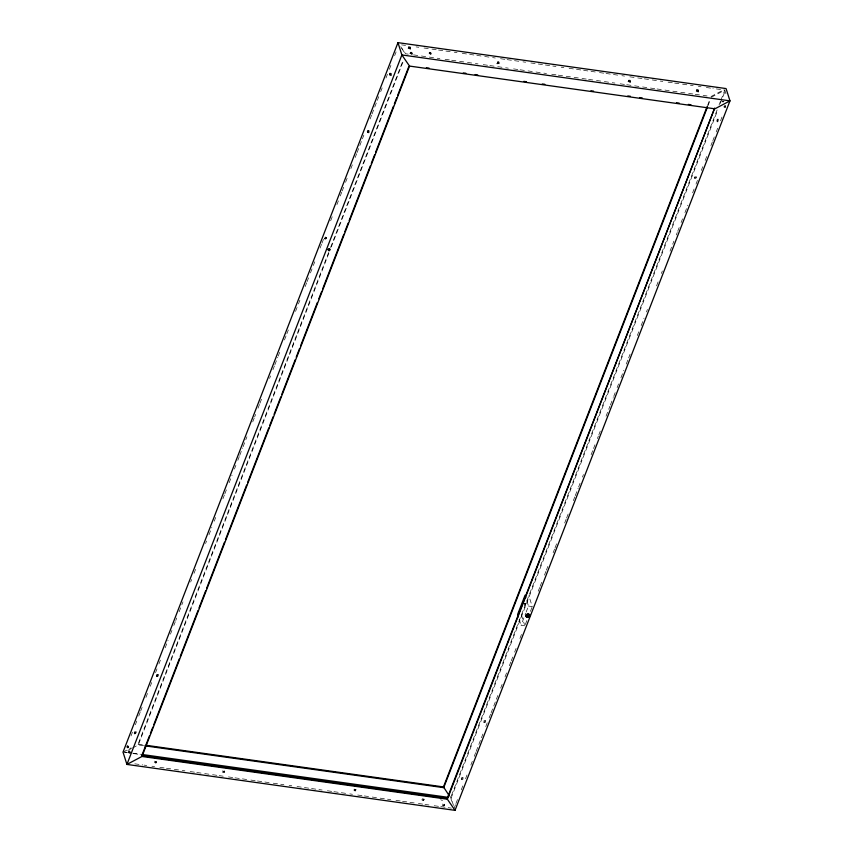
<?xml version="1.0" encoding="UTF-8"?>
<svg xmlns="http://www.w3.org/2000/svg" width="853" height="853" viewBox="0 0 853 853"><rect width="100%" height="100%" fill="white"/><g stroke="black" fill="none" stroke-linecap="round" stroke-linejoin="round"><path stroke-width="0.64" stroke-dasharray="4.26 3.2" d="M722.875 101.23L722.512 101.859L722.214 101.219M724.016 101.39L722.427 101.859M725.21 105.633L725.231 107.307L725.775 105.644M154.318 762.092L155.694 763.158L156.589 761.697L154.681 761.132L154.318 762.092L156.557 761.996M154.681 761.132L155.31 762.038M156.184 762.945L155.566 762.038M222.43 771.624C222.601 773.97 226.194 771.72 224.051 770.622C221.62 770.078 222.804 772.477 224.67 771.528M222.804 770.664L223.433 771.57M224.307 772.477L223.678 771.57M353.75 789.995L355.125 791.072L356.021 789.611L354.123 789.046L353.75 789.995L355.989 789.91M354.123 789.046L354.741 789.953M355.616 790.859L354.997 789.953M421.862 799.538C422.032 801.884 425.626 799.634 423.483 798.536C421.051 797.992 422.235 800.391 424.112 799.442M422.235 798.579L422.864 799.485M423.738 800.391L423.109 799.485M440.692 799.634L442.483 800.626M442.366 804.923C442.526 807.311 446.194 805.04 444.008 803.921C441.15 803.889 443.485 804.731 444.274 805.797M442.739 803.974L443.368 804.891L444.637 804.848M131.021 735.936L132.46 732.215M135.35 724.762L136.789 721.041M138.719 716.072L140.159 712.351M140.638 711.114L142.088 707.382M145.927 697.455L147.857 692.487M150.267 686.281L151.706 682.56M155.555 672.622L156.995 668.901M158.925 663.933L160.364 660.211M165.173 647.8L168.062 640.347M170.461 634.142L171.911 630.42M173.831 625.452L175.281 621.73M175.761 620.494L176.72 618.009M179.13 611.804L182.979 601.866M190.667 582.013L191.637 579.528M194.036 573.323L196.446 567.117M205.584 543.521L206.543 541.047M208.953 534.842L211.843 527.389M214.242 521.183L215.692 517.462M222.9 498.834L224.35 495.113M224.829 493.876L226.749 488.908M229.158 482.702L232.048 475.249M234.447 469.043L235.886 465.322M237.816 460.353L239.256 456.632M239.736 455.385L242.625 447.942M243.105 446.705L246.954 436.768M252.733 421.872L254.173 418.151M254.652 416.904L255.612 414.43M258.022 408.214L259.461 404.493M259.941 403.256L261.871 398.287M269.569 378.423L270.529 375.938M272.939 369.733L274.378 366.012M274.858 364.775L277.747 357.322M278.227 356.085L279.667 352.353M284.476 339.942L286.405 334.973M286.885 333.736L288.325 330.015M295.543 311.388L297.953 305.182M298.433 303.945L299.872 300.224M305.161 286.565L306.611 282.844M307.091 281.597L308.53 277.875M310.46 272.907L312.859 266.701M313.339 265.464L314.789 261.743M320.078 248.084L321.517 244.363M322.007 243.116L323.447 239.394M330.665 220.778L333.065 214.561M336.914 204.635L338.364 200.913M340.283 195.945L341.722 192.224M342.202 190.976L343.652 187.255M345.572 182.297L347.981 176.081M350.871 168.638L352.31 164.917M355.2 157.464L356.639 153.743M357.119 152.495L361.928 140.084M362.408 138.847L363.858 135.115M370.106 118.983L371.556 115.262M372.036 114.014L376.845 101.603M377.325 100.366L378.764 96.634M380.694 91.676L382.133 87.944M385.982 78.018L387.433 74.296M389.352 69.328L391.762 63.122M394.64 55.669L396.091 51.948M143.581 745.65L138.314 744.914L138.079 744.179L328.64 252.456M330.559 247.487L403.224 59.987M328.874 253.192L138.314 744.914L132.663 747.9M331.273 246.986L403.458 60.734M707.649 105.218L709.579 100.249M707.883 105.953L710.293 99.748M717.106 109.973L450.597 797.683L451.738 801.287M719.026 105.004L720.476 101.283M720.956 100.036L724.805 90.109L712.927 88.445M453.465 805.435L451.13 798.056L717.885 109.696M720.295 103.48L725.114 91.058M524.84 625.782L521.055 625.249L525.704 613.254M526.162 612.049L528.487 606.056L526.589 600.043M454.031 808.495L455.47 804.774M455.95 803.537L458.36 797.331M461.238 789.878L463.648 783.672M465.567 778.704L467.017 774.982M470.867 765.056L472.306 761.324M474.236 756.366L475.675 752.634M476.155 751.397L480.964 738.986M481.444 737.738L482.894 734.017M485.773 726.575L487.223 722.843M489.142 717.885L490.592 714.153M491.072 712.916L495.881 700.505M496.361 699.257L497.8 695.536M500.69 688.083L502.129 684.362M505.019 676.919L507.428 670.703M509.348 665.745L510.798 662.024M511.278 660.776L512.717 657.055M514.636 652.087L516.086 648.365M519.935 638.439L522.335 632.222M525.299 624.577L527.623 618.574M530.417 611.377L532.922 604.916M538.211 591.257L539.661 587.536M540.141 586.299L542.54 580.093M544.47 575.125L545.909 571.403M546.389 570.156L547.839 566.435M553.128 552.776L554.567 549.055M555.047 547.818L557.457 541.612M564.675 522.985L566.115 519.264M566.595 518.027L568.524 513.058M573.333 500.647L574.773 496.915M575.253 495.678L578.142 488.225M578.622 486.988L580.061 483.267M582.471 477.062L583.431 474.577M591.129 454.713L593.059 449.744M593.539 448.507L594.978 444.786M597.388 438.57L598.348 436.096M598.827 434.849L600.267 431.128M606.046 416.232L609.895 406.295M610.375 405.058L613.264 397.615M613.744 396.368L615.184 392.647M617.114 387.678L618.553 383.957M620.952 377.751L623.842 370.298M626.251 364.092L628.171 359.124M628.65 357.887L630.1 354.166M637.308 335.538L638.758 331.817M641.157 325.611L644.047 318.158M646.457 311.953L647.416 309.479M656.554 285.883L658.964 279.677M661.363 273.472L662.333 270.987M670.021 251.134L673.87 241.196M676.28 234.991L677.239 232.506M677.719 231.27L679.169 227.548M681.089 222.58L682.539 218.858M684.938 212.653L687.827 205.2M692.636 192.789L694.075 189.067M696.005 184.099L697.445 180.378M701.294 170.44L702.733 166.719M705.143 160.513L707.073 155.545M710.912 145.618L712.362 141.886M712.841 140.649L714.281 136.928M716.211 131.959L717.65 128.238M720.54 120.785L721.979 117.064M524.67 604.191L524.968 603.412M485.304 720.465C484.067 721.094 485.261 723.824 485.496 721.35C485.112 718.13 481.7 722.907 484.962 722.502M461.718 779.61C462.657 779.162 461.814 776.166 461.441 778.725C461.825 781.945 465.237 777.168 461.974 777.573M711.018 96.528L723.76 89.8M711.253 97.263L724.805 90.109L725.946 93.713M123.024 752.133L131.127 747.846M131.543 748.497L124.762 752.069L127.406 752.442M325.121 237.017C328.405 236.995 324.662 241.484 324.343 237.827M723.557 102.019L723.355 101.379M723.898 106.508L724.197 107.147L724.634 105.484M717.202 118.993C716.371 127.705 720.881 113.534 716.851 121.03M718.333 119.153L717.991 121.19M695.088 176.336L694.577 178.224L696.24 177.84L696.219 176.496L695.003 176.262L694.662 178.298M696.144 176.422L695.792 178.458M483.822 722.342L484.173 720.305M463.115 777.733L462.763 779.77M401.614 44.868L405.57 45.422M416.125 46.904L418.759 47.267M424.037 48.013L430.637 48.93M431.949 49.122L437.226 49.858M438.549 50.039L453.06 52.076M454.382 52.257L457.016 52.63M462.294 53.366L475.484 55.21M476.806 55.392L483.395 56.319M484.717 56.501L491.317 57.428M492.629 57.609L495.273 57.983M500.551 58.718L505.829 59.454M507.14 59.646L521.652 61.672M522.974 61.853L525.608 62.226M530.886 62.962L544.075 64.807M545.398 64.999L555.953 66.47M561.231 67.216L563.865 67.579M569.143 68.315L582.332 70.17M583.655 70.351L598.166 72.377M599.488 72.569L604.756 73.305M606.078 73.486L620.589 75.522M621.912 75.704L624.545 76.077M629.823 76.813L636.423 77.74M637.735 77.922L643.013 78.657M644.335 78.839L650.935 79.766M652.246 79.947L658.847 80.875M660.169 81.056L662.802 81.43M668.08 82.165L673.358 82.901M674.68 83.093L681.27 84.01M682.592 84.202L689.181 85.119M690.503 85.311L693.148 85.673M698.415 86.409L701.059 86.782M706.337 87.518L711.615 88.264M408.256 54.155L405.633 53.782L400.761 46.702M413.524 54.891L420.113 55.808M421.425 55.999L428.003 56.916M429.326 57.098L435.904 58.025M437.216 58.207L439.849 58.569M445.117 59.315L450.384 60.051M451.695 60.232L458.285 61.149M459.596 61.341L466.175 62.258M467.497 62.44L474.076 63.367M475.398 63.548L478.032 63.922M483.288 64.657L488.556 65.393M489.878 65.574L496.457 66.491M497.768 66.683L504.358 67.6M505.669 67.782L508.303 68.155M513.57 68.89L518.837 69.626M520.149 69.818L526.727 70.735M528.05 70.916L534.628 71.844M535.951 72.025L542.529 72.942M543.841 73.134L546.474 73.497M551.742 74.232L557.009 74.968M558.32 75.16L564.91 76.077M566.221 76.258L572.8 77.186M574.122 77.367L580.701 78.284M582.023 78.476L587.28 79.212M588.602 79.393L595.181 80.31M596.503 80.502L603.082 81.419M604.393 81.6L610.983 82.528M612.294 82.709L614.928 83.082M620.195 83.818L625.462 84.554M626.774 84.735L633.352 85.663M634.675 85.844L641.253 86.761M642.576 86.953L649.154 87.87M650.466 88.051L655.733 88.787M657.055 88.979L663.634 89.896M664.945 90.077L671.535 91.004M672.846 91.186L679.425 92.103M680.747 92.295L687.326 93.212M688.648 93.393L693.905 94.129M695.227 94.32L701.806 95.237M703.128 95.419L707.073 95.973M724.101 107.147L725.231 107.307M528.487 606.056L532.272 606.579L528.839 595.767M138.079 744.179L143.347 744.914M132.684 753.178L140.596 754.287M124.346 752.314L126.98 752.687M133.569 753.604L140.159 754.532M134.795 763.819L142.707 764.928M144.029 765.109L146.663 765.482M151.941 766.218L154.585 766.591M159.852 767.327L165.13 768.063M166.452 768.244L173.052 769.171M174.364 769.353L180.964 770.28M182.286 770.462L184.92 770.835M190.198 771.57L195.476 772.306M196.798 772.498L203.387 773.415M204.709 773.607L211.299 774.524M212.621 774.705L217.899 775.452M219.221 775.633L223.177 776.187M228.455 776.923L233.733 777.669M235.044 777.851L249.556 779.877M250.878 780.068L256.156 780.804M257.478 780.985L271.979 783.022M273.301 783.203L283.857 784.685M289.135 785.421L291.769 785.784M297.047 786.53L310.236 788.375M311.558 788.556L322.114 790.038M327.392 790.774L332.67 791.509M333.981 791.701L348.493 793.727M349.815 793.908L352.449 794.282M357.727 795.017L363.005 795.764M364.327 795.945L370.916 796.862M372.239 797.054L378.839 797.971M380.15 798.163L390.706 799.634M395.984 800.37L401.262 801.116M402.584 801.298L417.096 803.334M418.407 803.515L423.685 804.251M425.007 804.432L428.963 804.987M434.241 805.733L439.519 806.469M440.83 806.65L451.386 808.132M401.731 48.514L405.175 53.515M449.734 796.03L451.13 798.056M326.507 238.211L325.345 237.752L324.598 238.765M324.364 238.03L325.515 238.488L326.272 237.475M525.48 603.263L525.715 603.999M521.407 614.96L524.456 624.577M519.146 619.235L521.055 625.249M525.501 603.572A1.525 1.173 -17.6 0 1 524.691 604.67M525.363 603.497A1.525 1.173 -17.6 0 1 524.563 605.566M525.288 603.338A1.93 1.482 -17.6 0 1 524.563 603.956M524.894 603.434A1.93 1.482 -17.6 0 1 524.478 603.711"/><path stroke-width="1.28" d="M157.794 676.109L158.253 674.702M128.387 746.748L128.366 747.516M130.061 752.037L130.082 752.996M135.616 733.122L136.053 731.97M526.791 615.567C529.297 612.657 528.444 618.414 526.706 615.322M410.261 49.026L409.632 48.109L408.363 48.152M630.196 82.336L629.567 81.43L628.33 81.472M397.978 42.65L123.024 752.133L126.926 764.427L455.022 810.35L729.976 100.867L726.074 88.573L397.978 42.65L401.87 54.944L409.525 66.076L714.921 108.821L729.976 100.867L401.87 54.944L126.926 764.427L141.982 756.472L447.367 799.218L455.022 810.35M142.227 754.489L149.446 735.862M150.405 733.388L152.815 727.172M153.775 724.687L179.279 658.879M180.239 656.394L198.045 610.449M199.005 607.965L205.744 590.585M206.703 588.101L224.51 542.156M225.469 539.672L246.645 485.037M247.605 482.553L268.78 427.918M269.74 425.434L273.109 416.744M274.08 414.259L280.808 396.88M281.778 394.395L295.245 359.625M296.215 357.14L299.584 348.45M300.544 345.966L317.38 302.506M318.83 298.785L321.72 291.331M322.679 288.847L343.855 234.212M344.815 231.728L348.184 223.038M349.144 220.554L370.319 165.919M371.279 163.435L374.648 154.745M375.608 152.261L393.414 106.316M394.374 103.831L396.784 97.626M397.743 95.141L408.811 66.587M141.982 756.472L409.525 66.076M449.222 795.678L443.475 786.924L707.169 106.465M707.404 107.201L443.709 787.66L144.893 745.831M447.143 798.483L714.686 108.086L447.367 799.218L447.143 798.483L141.747 755.737M391.09 73.593L391.111 75.427M368.891 130.861L368.752 132.62M696.443 91.004L698.362 91.729M328.544 248.671C326.518 250.238 330.964 250.579 329.706 248.703M410.154 53.334C414.729 54.517 409.429 50.722 411.039 53.408M527.239 614.608L528.412 614.64M429.39 53.344C433.612 54.539 427.971 50.828 429.891 53.515M426.404 67.739L429.038 68.101M463.264 72.9L465.898 73.262M475.11 74.552L477.744 74.925M523.817 81.366L526.45 81.739M542.241 83.946L544.875 84.319M590.948 90.77L593.581 91.132M627.808 95.931L630.442 96.293M639.654 97.583L642.288 97.956M676.514 102.744L679.148 103.106M688.36 104.397L690.994 104.77M145.98 745.277L443.475 786.924M141.918 754.478L447.953 797.31M498.259 63.047L498.824 63.495M498.003 63.047C496.553 60.105 501.564 63.271 497.064 63.559M430.136 53.515L430.797 54.123M411.306 53.398L411.988 54.176M525.821 597.633L525.064 595.234L517.622 614.427L518.379 616.836M127.214 746.865C127.822 749.723 128.185 743.421 127.214 746.865M128.899 752.143C129.496 755.012 129.891 748.699 128.899 752.143M134.475 732.962C135.051 735.776 135.478 729.539 134.475 732.962M156.675 675.693C157.261 678.508 157.624 672.26 156.675 675.693M367.504 131.65C368.091 134.454 368.475 128.259 367.504 131.65M389.693 74.382C390.29 77.207 390.653 70.948 389.693 74.382M328.288 249.918C329.482 252.872 331.156 247.487 328.288 249.918M408.726 47.203C409.813 49.964 411.839 46.35 408.726 47.203M628.693 80.523C629.77 83.231 631.753 79.681 628.693 80.523M696.816 90.055C697.882 92.764 699.865 89.213 696.816 90.055M527.175 617.007A1.93 1.482 -17.6 0 0 529.606 614.96A1.93 1.482 -17.6 0 0 526.493 614.523A1.93 1.482 -17.6 0 0 527.175 617.007M527.25 617.252A1.93 1.482 -17.6 0 0 529.692 615.205A1.93 1.482 -17.6 0 0 526.578 614.768A1.93 1.482 -17.6 0 0 527.25 617.252"/></g></svg>
